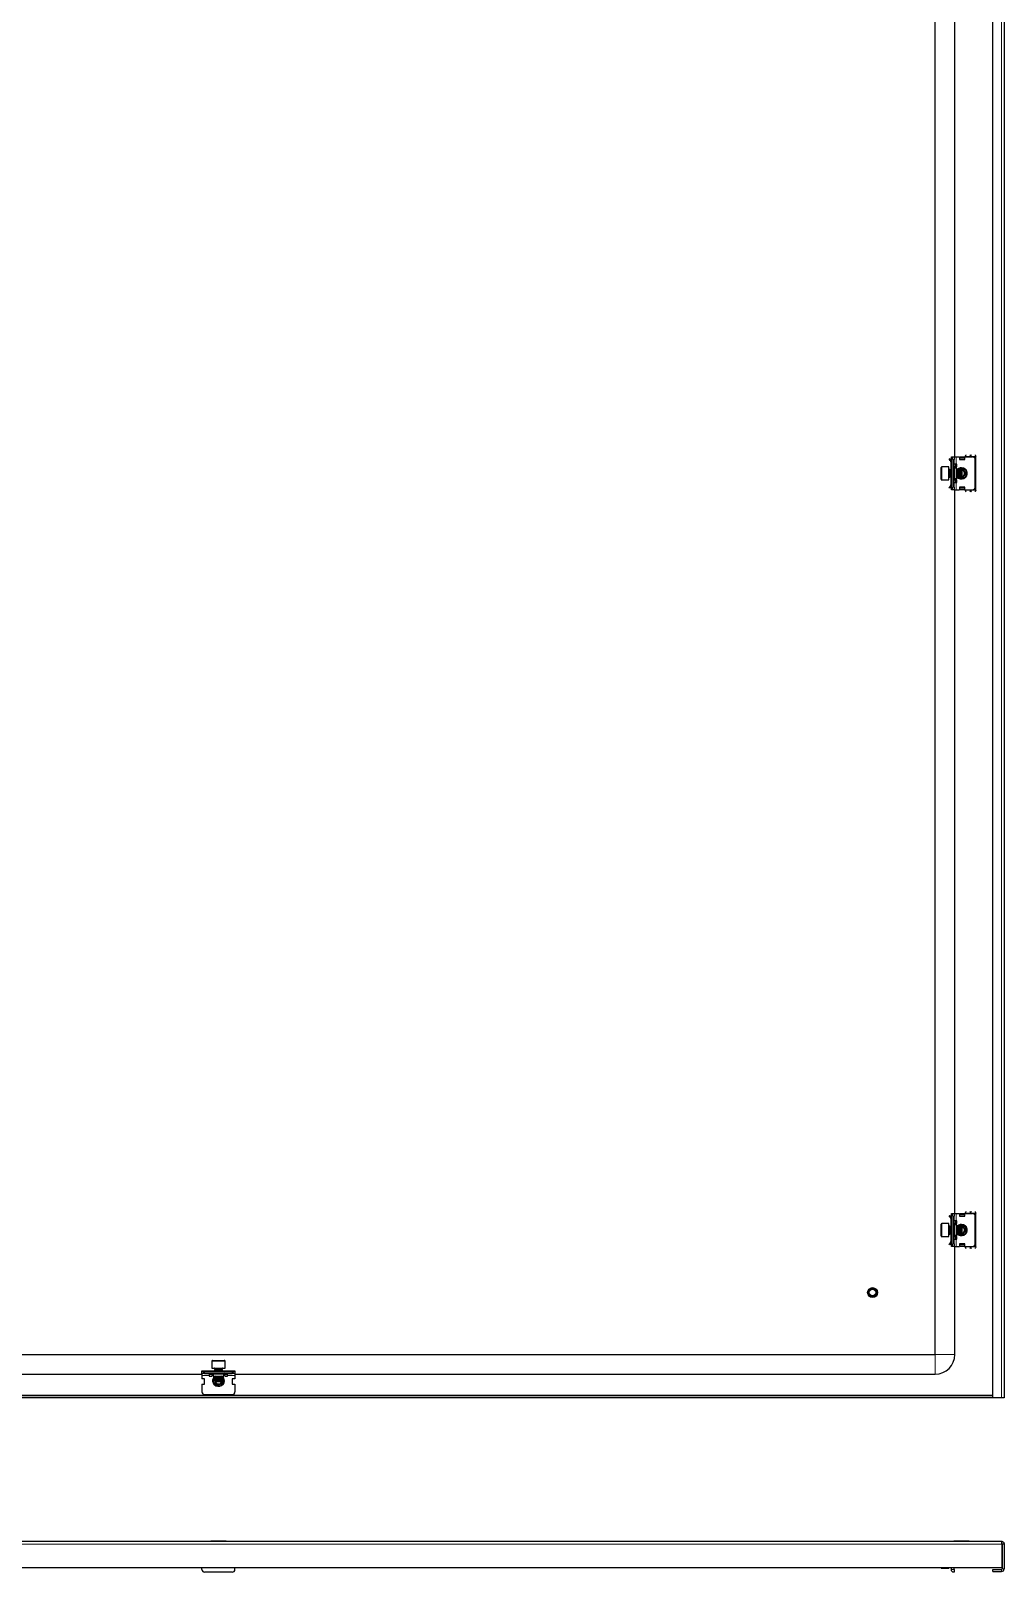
# Model space of a CAD drawing. Header units: millimetres. Extents: x -918 to 2341, y -1151 to 1192.
# Drawn here: x 1601 to 2341, y -1151 to 21 of the extents above; entities that cross this region are included whole.
import ezdxf

# ---------------------------------------------------------------- set-up
doc = ezdxf.new("R2010")
doc.units = ezdxf.units.MM

msp = doc.modelspace()

# ---------------------------------------------------------------- linework, layer by layer
at = {"color": 7, "linetype": 'Continuous', "lineweight": 25}
for p, q in [((2332.55, -1018.06), (2332.55, 936.94)), ((2341.05, 936.94), (2341.05, -1018.06)), ((2288.55, -985.06), (2288.55, 903.94)), ((2303.55, -303.06), (2303.55, 221.94)), ((2299.48, -304.42), (2299.13, -304.78)), ((2300.46, -305.4), (2299.48, -304.42)), ((2300.84, -304.35), (2301.05, -304.15)), ((2301.05, -303.06), (2303.05, -303.06)), ((2301.05, -303.33), (2301.05, -303.06)), ((2301.05, -327.79), (2301.05, -303.33)), ((2303.05, -303.06), (2303.05, -305.06)), ((2303.05, -303.06), (2304.55, -303.06)), ((2304.55, -303.06), (2307.05, -303.06)), ((2307.05, -303.06), (2307.05, -305.06)), ((2307.3, -303.44), (2307.8, -303.09)), ((2307.8, -303.44), (2307.3, -303.79)), ((2307.3, -303.79), (2307.3, -303.44)), ((2307.3, -304.71), (2307.3, -303.79)), ((2307.8, -303.09), (2307.8, -303.44)), ((2307.8, -303.09), (2310.3, -303.09)), ((2307.8, -303.44), (2310.3, -303.44)), ((2310.3, -303.44), (2310.3, -303.09)), ((2310.3, -303.09), (2310.8, -303.44)), ((2310.8, -303.79), (2310.3, -303.44)), ((2310.8, -303.44), (2310.8, -303.79)), ((2310.8, -303.79), (2310.8, -304.71)), ((2310.85, -303.18), (2310.85, -305.06)), ((2311.05, -303.18), (2310.85, -303.18)), ((2311.05, -305.06), (2311.05, -303.06)), ((2311.05, -303.06), (2317.05, -303.06)), ((2311.55, -303.06), (2311.55, -302.81)), ((2319.55, -328.31), (2319.55, -302.81)), ((2293.05, -319.96), (2293.05, -311.16)), ((2299.05, -310.56), (2293.65, -310.56)), ((2299.05, -320.56), (2299.05, -310.56)), ((2300.11, -305.75), (2299.13, -304.78)), ((2299.66, -312.56), (2299.3, -312.56)), ((2300.05, -313.12), (2299.66, -312.56)), ((2299.66, -314.42), (2299.66, -312.56)), ((2299.66, -318.56), (2299.66, -314.42)), ((2300.43, -312.56), (2300.05, -313.12)), ((2300.05, -314.63), (2300.05, -313.12)), ((2300.05, -318.01), (2300.05, -314.63)), ((2300.11, -305.75), (2300.46, -305.4)), ((2300.66, -312.56), (2300.43, -312.56)), ((2300.43, -314.42), (2300.43, -312.56)), ((2300.43, -318.56), (2300.43, -314.42)), ((2300.55, -305.06), (2300.55, -305.46)), ((2300.55, -306.81), (2301.05, -306.81)), ((2300.55, -306.81), (2300.55, -310.31)), ((2301.05, -310.31), (2300.55, -310.31)), ((2300.55, -310.31), (2300.55, -312.56)), ((2301.05, -313.12), (2300.66, -312.56)), ((2300.66, -314.42), (2300.66, -312.56)), ((2300.66, -318.56), (2300.66, -314.42)), ((2302.05, -305.06), (2302.05, -326.06)), ((2303.05, -326.06), (2303.05, -305.06)), ((2304.55, -308.56), (2303.05, -308.56)), ((2303.37, -311.53), (2305.05, -310.56)), ((2303.55, -311.43), (2303.55, -310.31)), ((2303.55, -310.31), (2304.05, -310.31)), ((2305.05, -311.56), (2303.55, -311.56)), ((2304.05, -310.31), (2305.05, -310.31)), ((2305.05, -308.56), (2304.55, -308.56)), ((2305.05, -310.56), (2305.05, -308.56)), ((2305.05, -319.56), (2305.05, -311.56)), ((2305.43, -312.56), (2305.05, -313.12)), ((2305.66, -312.56), (2305.43, -312.56)), ((2305.43, -314.42), (2305.43, -312.56)), ((2305.43, -318.56), (2305.43, -314.42)), ((2306.05, -313.12), (2305.66, -312.56)), ((2305.66, -314.42), (2305.66, -312.56)), ((2305.66, -318.56), (2305.66, -314.42)), ((2306.43, -312.56), (2306.05, -313.12)), ((2306.05, -314.63), (2306.05, -313.12)), ((2306.05, -318.01), (2306.05, -314.63)), ((2306.66, -312.56), (2306.43, -312.56)), ((2306.43, -314.42), (2306.43, -312.56)), ((2306.43, -318.56), (2306.43, -314.42)), ((2307.05, -313.12), (2306.66, -312.56)), ((2306.66, -314.42), (2306.66, -312.56)), ((2306.66, -318.56), (2306.66, -314.42)), ((2306.97, -313.01), (2307.22, -312.87)), ((2307.05, -305.06), (2311.05, -305.06)), ((2307.43, -312.56), (2307.05, -313.12)), ((2307.05, -314.63), (2307.05, -313.12)), ((2307.05, -318.01), (2307.05, -314.63)), ((2307.3, -305.06), (2307.3, -304.71)), ((2307.66, -312.56), (2307.43, -312.56)), ((2307.43, -314.42), (2307.43, -312.56)), ((2307.43, -318.56), (2307.43, -314.42)), ((2308.05, -313.12), (2307.66, -312.56)), ((2307.66, -314.42), (2307.66, -312.56)), ((2307.66, -318.56), (2307.66, -314.42)), ((2308.25, -312.82), (2307.88, -312.88)), ((2308.43, -312.56), (2308.05, -313.12)), ((2308.05, -314.63), (2308.05, -313.12)), ((2308.05, -318.01), (2308.05, -314.63)), ((2308.49, -312.56), (2308.43, -312.56)), ((2308.43, -314.42), (2308.43, -312.56)), ((2308.43, -318.56), (2308.43, -314.42)), ((2309.05, -313.12), (2308.49, -312.56)), ((2308.49, -318.56), (2308.49, -312.56)), ((2309.57, -313), (2308.74, -312.81)), ((2309.05, -318.01), (2309.05, -313.12)), ((2310.8, -304.71), (2310.8, -305.06)), ((2319.05, -326.06), (2319.05, -305.06)), ((2293.65, -320.56), (2299.05, -320.56)), ((2300.11, -325.37), (2299.13, -326.35)), ((2299.48, -326.7), (2299.13, -326.35)), ((2299.3, -318.56), (2299.66, -318.56)), ((2300.46, -325.73), (2299.48, -326.7)), ((2299.66, -318.56), (2300.05, -318.01)), ((2300.05, -318.01), (2300.43, -318.56)), ((2300.11, -325.37), (2300.46, -325.73)), ((2300.43, -318.56), (2300.66, -318.56)), ((2300.55, -318.56), (2300.55, -320.81)), ((2300.55, -320.81), (2300.55, -324.31)), ((2300.55, -320.81), (2301.05, -320.81)), ((2300.55, -324.31), (2301.05, -324.31)), ((2300.55, -326.06), (2300.55, -325.6)), ((2300.66, -318.56), (2301.05, -318.01)), ((2301.05, -326.98), (2300.84, -326.77)), ((2301.05, -328.06), (2301.05, -327.79)), ((2303.05, -322.56), (2304.55, -322.56)), ((2303.05, -326.06), (2303.05, -328.06)), ((2305.05, -320.56), (2303.37, -319.59)), ((2303.55, -319.56), (2305.05, -319.56)), ((2303.55, -320.81), (2303.55, -319.7)), ((2304.05, -320.81), (2303.55, -320.81)), ((2305.05, -320.81), (2304.05, -320.81)), ((2304.55, -322.56), (2305.05, -322.56)), ((2305.05, -318.01), (2305.43, -318.56)), ((2305.05, -322.56), (2305.05, -320.56)), ((2305.43, -318.56), (2305.66, -318.56)), ((2305.66, -318.56), (2306.05, -318.01)), ((2306.05, -318.01), (2306.43, -318.56)), ((2306.43, -318.56), (2306.66, -318.56)), ((2306.66, -318.56), (2307.05, -318.01)), ((2307.22, -318.25), (2306.97, -318.11)), ((2307.05, -318.01), (2307.43, -318.56)), ((2311.05, -326.06), (2307.05, -326.06)), ((2307.05, -326.06), (2307.05, -328.06)), ((2307.3, -326.42), (2307.3, -326.06)), ((2307.3, -327.33), (2307.3, -326.42)), ((2307.3, -327.33), (2307.8, -327.68)), ((2307.3, -327.68), (2307.3, -327.33)), ((2307.8, -328.04), (2307.3, -327.68)), ((2307.43, -318.56), (2307.66, -318.56)), ((2307.66, -318.56), (2308.05, -318.01)), ((2310.3, -327.68), (2307.8, -327.68)), ((2307.8, -327.68), (2307.8, -328.04)), ((2308.05, -318.01), (2308.43, -318.56)), ((2308.43, -318.56), (2308.49, -318.56)), ((2308.49, -318.56), (2309.05, -318.01)), ((2310.3, -327.68), (2310.8, -327.33)), ((2310.3, -328.04), (2310.3, -327.68)), ((2310.8, -327.68), (2310.3, -328.04)), ((2310.8, -326.06), (2310.8, -326.42)), ((2310.8, -326.42), (2310.8, -327.33)), ((2310.8, -327.33), (2310.8, -327.68)), ((2310.85, -326.06), (2310.85, -327.94)), ((2310.85, -327.94), (2311.05, -327.94)), ((2311.05, -328.06), (2311.05, -326.06)), ((2303.05, -328.06), (2301.05, -328.06)), ((2303.05, -328.06), (2304.55, -328.06)), ((2303.55, -878.06), (2303.55, -328.06)), ((2304.55, -328.06), (2307.05, -328.06)), ((2310.3, -328.04), (2307.8, -328.04)), ((2311.05, -328.06), (2317.05, -328.06)), ((2311.55, -328.31), (2311.55, -328.06)), ((2301.05, -878.06), (2303.05, -878.06)), ((2301.05, -878.33), (2301.05, -878.06)), ((2301.05, -902.79), (2301.05, -878.33)), ((2303.05, -878.06), (2303.05, -880.06)), ((2303.05, -878.06), (2304.55, -878.06)), ((2304.55, -878.06), (2307.05, -878.06)), ((2307.05, -878.06), (2307.05, -880.06)), ((2307.3, -878.44), (2307.8, -878.09)), ((2307.8, -878.09), (2307.8, -878.44)), ((2307.8, -878.09), (2310.3, -878.09)), ((2310.3, -878.44), (2310.3, -878.09)), ((2310.3, -878.09), (2310.8, -878.44)), ((2310.85, -878.18), (2310.85, -880.06)), ((2311.05, -878.18), (2310.85, -878.18)), ((2311.05, -880.06), (2311.05, -878.06)), ((2311.05, -878.06), (2317.05, -878.06)), ((2311.55, -878.06), (2311.55, -877.81)), ((2319.55, -903.31), (2319.55, -877.81)), ((2293.05, -894.96), (2293.05, -886.16)), ((2299.05, -885.56), (2293.65, -885.56)), ((2299.05, -895.56), (2299.05, -885.56)), ((2299.48, -879.42), (2299.13, -879.78)), ((2300.11, -880.75), (2299.13, -879.78)), ((2299.66, -887.56), (2299.3, -887.56)), ((2300.46, -880.4), (2299.48, -879.42)), ((2300.05, -888.12), (2299.66, -887.56)), ((2299.66, -889.42), (2299.66, -887.56)), ((2299.66, -893.56), (2299.66, -889.42)), ((2300.43, -887.56), (2300.05, -888.12)), ((2300.05, -889.63), (2300.05, -888.12)), ((2300.05, -893.01), (2300.05, -889.63)), ((2300.11, -880.75), (2300.46, -880.4)), ((2300.66, -887.56), (2300.43, -887.56)), ((2300.43, -889.42), (2300.43, -887.56)), ((2300.43, -893.56), (2300.43, -889.42)), ((2300.55, -880.06), (2300.55, -880.46)), ((2300.55, -881.81), (2301.05, -881.81)), ((2300.55, -881.81), (2300.55, -885.31)), ((2301.05, -885.31), (2300.55, -885.31)), ((2300.55, -885.31), (2300.55, -887.56)), ((2301.05, -888.12), (2300.66, -887.56)), ((2300.66, -889.42), (2300.66, -887.56)), ((2300.66, -893.56), (2300.66, -889.42)), ((2300.84, -879.35), (2301.05, -879.15)), ((2302.05, -880.06), (2302.05, -901.06)), ((2303.05, -901.06), (2303.05, -880.06)), ((2304.55, -883.56), (2303.05, -883.56)), ((2303.37, -886.53), (2305.05, -885.56)), ((2303.55, -886.43), (2303.55, -885.31)), ((2303.55, -885.31), (2304.05, -885.31)), ((2305.05, -886.56), (2303.55, -886.56)), ((2304.05, -885.31), (2305.05, -885.31)), ((2305.05, -883.56), (2304.55, -883.56)), ((2305.05, -885.56), (2305.05, -883.56)), ((2305.05, -894.56), (2305.05, -886.56)), ((2305.43, -887.56), (2305.05, -888.12)), ((2305.66, -887.56), (2305.43, -887.56)), ((2305.43, -889.42), (2305.43, -887.56)), ((2305.43, -893.56), (2305.43, -889.42)), ((2306.05, -888.12), (2305.66, -887.56)), ((2305.66, -889.42), (2305.66, -887.56)), ((2305.66, -893.56), (2305.66, -889.42)), ((2306.43, -887.56), (2306.05, -888.12)), ((2306.05, -889.63), (2306.05, -888.12)), ((2306.05, -893.01), (2306.05, -889.63)), ((2306.66, -887.56), (2306.43, -887.56)), ((2306.43, -889.42), (2306.43, -887.56)), ((2306.43, -893.56), (2306.43, -889.42)), ((2307.05, -888.12), (2306.66, -887.56)), ((2306.66, -889.42), (2306.66, -887.56)), ((2306.66, -893.56), (2306.66, -889.42)), ((2306.97, -888.01), (2307.22, -887.87)), ((2307.05, -880.06), (2311.05, -880.06)), ((2307.43, -887.56), (2307.05, -888.12)), ((2307.05, -889.63), (2307.05, -888.12)), ((2307.05, -893.01), (2307.05, -889.63)), ((2307.8, -878.44), (2307.3, -878.79)), ((2307.3, -878.79), (2307.3, -878.44)), ((2307.3, -879.71), (2307.3, -878.79)), ((2307.3, -880.06), (2307.3, -879.71)), ((2307.66, -887.56), (2307.43, -887.56)), ((2307.43, -889.42), (2307.43, -887.56)), ((2307.43, -893.56), (2307.43, -889.42)), ((2308.05, -888.12), (2307.66, -887.56)), ((2307.66, -889.42), (2307.66, -887.56)), ((2307.66, -893.56), (2307.66, -889.42)), ((2307.8, -878.44), (2310.3, -878.44)), ((2308.25, -887.82), (2307.88, -887.88)), ((2308.43, -887.56), (2308.05, -888.12)), ((2308.05, -889.63), (2308.05, -888.12)), ((2308.05, -893.01), (2308.05, -889.63)), ((2308.49, -887.56), (2308.43, -887.56)), ((2308.43, -889.42), (2308.43, -887.56)), ((2308.43, -893.56), (2308.43, -889.42)), ((2309.05, -888.12), (2308.49, -887.56)), ((2308.49, -893.56), (2308.49, -887.56)), ((2309.57, -888), (2308.74, -887.81)), ((2309.05, -893.01), (2309.05, -888.12)), ((2310.8, -878.79), (2310.3, -878.44)), ((2310.8, -878.44), (2310.8, -878.79)), ((2310.8, -878.79), (2310.8, -879.71)), ((2310.8, -879.71), (2310.8, -880.06)), ((2319.05, -901.06), (2319.05, -880.06)), ((2293.65, -895.56), (2299.05, -895.56)), ((2300.11, -900.37), (2299.13, -901.35)), ((2299.48, -901.7), (2299.13, -901.35)), ((2299.3, -893.56), (2299.66, -893.56)), ((2300.46, -900.73), (2299.48, -901.7)), ((2299.66, -893.56), (2300.05, -893.01)), ((2300.05, -893.01), (2300.43, -893.56)), ((2300.11, -900.37), (2300.46, -900.73)), ((2300.43, -893.56), (2300.66, -893.56)), ((2300.55, -893.56), (2300.55, -895.81)), ((2300.55, -895.81), (2300.55, -899.31)), ((2300.55, -895.81), (2301.05, -895.81)), ((2300.55, -899.31), (2301.05, -899.31)), ((2300.55, -901.06), (2300.55, -900.6)), ((2300.66, -893.56), (2301.05, -893.01)), ((2301.05, -901.98), (2300.84, -901.77)), ((2303.05, -897.56), (2304.55, -897.56)), ((2303.05, -901.06), (2303.05, -903.06)), ((2305.05, -895.56), (2303.37, -894.59)), ((2303.55, -894.56), (2305.05, -894.56)), ((2303.55, -895.81), (2303.55, -894.7)), ((2304.05, -895.81), (2303.55, -895.81)), ((2305.05, -895.81), (2304.05, -895.81)), ((2304.55, -897.56), (2305.05, -897.56)), ((2305.05, -893.01), (2305.43, -893.56)), ((2305.05, -897.56), (2305.05, -895.56)), ((2305.43, -893.56), (2305.66, -893.56)), ((2305.66, -893.56), (2306.05, -893.01)), ((2306.05, -893.01), (2306.43, -893.56)), ((2306.43, -893.56), (2306.66, -893.56)), ((2306.66, -893.56), (2307.05, -893.01)), ((2307.22, -893.25), (2306.97, -893.11)), ((2307.05, -893.01), (2307.43, -893.56)), ((2311.05, -901.06), (2307.05, -901.06)), ((2307.05, -901.06), (2307.05, -903.06)), ((2307.3, -901.42), (2307.3, -901.06)), ((2307.3, -902.33), (2307.3, -901.42)), ((2307.43, -893.56), (2307.66, -893.56)), ((2307.66, -893.56), (2308.05, -893.01)), ((2308.05, -893.01), (2308.43, -893.56)), ((2308.43, -893.56), (2308.49, -893.56)), ((2308.49, -893.56), (2309.05, -893.01)), ((2310.8, -901.06), (2310.8, -901.42)), ((2310.8, -901.42), (2310.8, -902.33)), ((2310.85, -901.06), (2310.85, -902.94)), ((2311.05, -903.06), (2311.05, -901.06)), ((2301.05, -903.06), (2301.05, -902.79)), ((2303.05, -903.06), (2301.05, -903.06)), ((2303.05, -903.06), (2304.55, -903.06)), ((2303.55, -985.06), (2303.55, -903.06)), ((2304.55, -903.06), (2307.05, -903.06)), ((2307.3, -902.68), (2307.3, -902.33)), ((2307.3, -902.33), (2307.8, -902.68)), ((2307.8, -903.04), (2307.3, -902.68)), ((2307.8, -902.68), (2307.8, -903.04)), ((2310.3, -902.68), (2307.8, -902.68)), ((2310.3, -903.04), (2307.8, -903.04)), ((2310.3, -902.68), (2310.8, -902.33)), ((2310.3, -903.04), (2310.3, -902.68)), ((2310.8, -902.68), (2310.3, -903.04)), ((2310.8, -902.33), (2310.8, -902.68)), ((2310.85, -902.94), (2311.05, -902.94)), ((2311.05, -903.06), (2317.05, -903.06)), ((2311.55, -903.31), (2311.55, -903.06)), ((1199.55, -985.06), (2288.55, -985.06)), ((1739.05, -990.16), (1739.05, -995.56)), ((1739.65, -989.56), (1748.11, -989.56)), ((1748.11, -989.56), (1748.45, -989.56)), ((1749.05, -995.56), (1749.05, -990.16)), ((1199.55, -1000.06), (1731.55, -1000.06)), ((1731.55, -999.56), (1731.55, -997.56)), ((1731.55, -997.56), (1731.81, -997.56)), ((1733.55, -999.56), (1731.55, -999.56)), ((1731.55, -999.56), (1731.55, -1001.06)), ((1731.55, -1001.06), (1731.55, -1003.56)), ((1733.55, -1003.56), (1731.55, -1003.56)), ((1731.81, -997.56), (1756.28, -997.56)), ((1754.55, -998.56), (1733.55, -998.56)), ((1733.55, -999.56), (1754.55, -999.56)), ((1733.55, -1007.56), (1733.55, -1003.56)), ((1737.05, -999.56), (1737.05, -1001.06)), ((1737.05, -1000.06), (1739.91, -1000.06)), ((1737.05, -1001.06), (1737.05, -1001.56)), ((1737.05, -1001.56), (1739.05, -1001.56)), ((1739.05, -995.56), (1748.67, -995.56)), ((1739.05, -1001.56), (1740.01, -999.89)), ((1740.05, -1000.06), (1740.05, -1001.56)), ((1740.05, -1001.56), (1748.05, -1001.56)), ((1741.05, -995.81), (1741.05, -996.17)), ((1741.05, -996.17), (1741.6, -996.56)), ((1741.05, -996.17), (1742.9, -996.17)), ((1741.6, -996.56), (1741.05, -996.95)), ((1741.05, -996.95), (1741.05, -997.17)), ((1741.05, -996.95), (1742.9, -996.95)), ((1741.05, -997.17), (1741.6, -997.56)), ((1741.05, -997.17), (1742.9, -997.17)), ((1741.6, -1001.56), (1741.05, -1001.95)), ((1741.05, -1001.95), (1741.05, -1002.17)), ((1741.05, -1001.95), (1742.9, -1001.95)), ((1741.05, -1002.17), (1741.6, -1002.56)), ((1741.05, -1002.17), (1742.9, -1002.17)), ((1741.6, -1002.56), (1741.05, -1002.95)), ((1741.05, -1002.95), (1741.05, -1003.17)), ((1741.05, -1002.95), (1742.9, -1002.95)), ((1741.05, -1003.17), (1741.6, -1003.56)), ((1741.05, -1003.17), (1742.9, -1003.17)), ((1741.6, -1003.56), (1741.05, -1003.95)), ((1741.05, -1003.95), (1741.05, -1004.17)), ((1741.05, -1003.95), (1742.9, -1003.95)), ((1741.05, -1004.17), (1741.6, -1004.56)), ((1741.05, -1004.17), (1742.9, -1004.17)), ((1741.6, -1004.56), (1741.05, -1004.95)), ((1741.05, -1004.95), (1741.05, -1005.01)), ((1741.05, -1004.95), (1742.9, -1004.95)), ((1741.05, -1005.01), (1741.6, -1005.56)), ((1741.05, -1005.01), (1746.82, -1005.01)), ((1741.29, -1005.25), (1741.48, -1006.08)), ((1741.37, -1004.4), (1741.3, -1004.77)), ((1741.36, -1003.73), (1741.49, -1003.49)), ((1741.6, -996.56), (1743.11, -996.56)), ((1741.6, -1002.56), (1743.11, -1002.56)), ((1741.6, -1003.56), (1743.11, -1003.56)), ((1741.6, -1004.56), (1743.11, -1004.56)), ((1741.6, -1005.56), (1746.31, -1005.56)), ((1742.9, -996.17), (1747.05, -996.17)), ((1742.9, -996.95), (1747.05, -996.95)), ((1742.9, -997.17), (1747.05, -997.17)), ((1742.9, -1001.95), (1747.05, -1001.95)), ((1742.9, -1002.17), (1747.05, -1002.17)), ((1742.9, -1002.95), (1747.05, -1002.95)), ((1742.9, -1003.17), (1747.05, -1003.17)), ((1742.9, -1003.95), (1747.05, -1003.95)), ((1742.9, -1004.17), (1747.05, -1004.17)), ((1742.9, -1004.95), (1747.05, -1004.95)), ((1743.11, -996.56), (1746.49, -996.56)), ((1743.11, -1002.56), (1746.49, -1002.56)), ((1743.11, -1003.56), (1746.49, -1003.56)), ((1743.11, -1004.56), (1746.49, -1004.56)), ((1746.31, -1005.56), (1746.49, -1005.56)), ((1746.49, -996.56), (1747.05, -996.17)), ((1747.05, -996.95), (1746.49, -996.56)), ((1746.49, -997.56), (1747.05, -997.17)), ((1747.05, -1001.95), (1746.49, -1001.56)), ((1746.49, -1002.56), (1747.05, -1002.17)), ((1747.05, -1002.95), (1746.49, -1002.56)), ((1746.49, -1003.56), (1747.05, -1003.17)), ((1747.05, -1003.95), (1746.49, -1003.56)), ((1746.49, -1004.56), (1747.05, -1004.17)), ((1747.05, -1004.95), (1746.49, -1004.56)), ((1746.49, -1005.56), (1747.05, -1005.01)), ((1746.6, -1003.49), (1746.74, -1003.73)), ((1746.82, -1005.01), (1747.05, -1005.01)), ((1747.05, -996.17), (1747.05, -995.81)), ((1747.05, -997.17), (1747.05, -996.95)), ((1747.05, -1002.17), (1747.05, -1001.95)), ((1747.05, -1003.17), (1747.05, -1002.95)), ((1747.05, -1004.17), (1747.05, -1003.95)), ((1747.05, -1005.01), (1747.05, -1004.95)), ((1748.05, -1001.56), (1748.05, -1000.06)), ((1748.08, -999.89), (1749.05, -1001.56)), ((1748.18, -1000.06), (1751.05, -1000.06)), ((1748.67, -995.56), (1749.05, -995.56)), ((1749.05, -1001.56), (1751.05, -1001.56)), ((1751.05, -1001.06), (1751.05, -999.56)), ((1751.05, -1001.56), (1751.05, -1001.06)), ((1756.55, -999.56), (1754.55, -999.56)), ((1754.55, -1003.56), (1754.55, -1007.56)), ((1756.55, -1003.56), (1754.55, -1003.56)), ((1756.28, -997.56), (1756.55, -997.56)), ((1756.55, -997.56), (1756.55, -999.56)), ((1756.55, -999.56), (1756.55, -1001.06)), ((1756.55, -1000.06), (2288.55, -1000.06)), ((1756.55, -1001.06), (1756.55, -1003.56)), ((2332.55, -1016.56), (1155.55, -1016.56)), ((2332.55, -1018.06), (1155.55, -1018.06)), ((1731.55, -1007.56), (1733.55, -1007.56)), ((1731.55, -1007.56), (1731.55, -1013.56)), ((1733.55, -1015.56), (1754.55, -1015.56)), ((1754.55, -1007.56), (1756.55, -1007.56)), ((1756.55, -1007.56), (1756.55, -1013.56)), ((2338.95, -1018.06), (2332.55, -1018.06)), ((2341.05, -1018.06), (2338.95, -1018.06)), ((1149.15, -1127.03), (2338.95, -1127.03)), ((1738.26, -1126.73), (1738.26, -1127.03)), ((1738.26, -1126.73), (1749.83, -1126.73)), ((1749.83, -1127.03), (1749.83, -1126.73)), ((2302.76, -1126.73), (2302.76, -1127.03)), ((2302.76, -1126.73), (2313.92, -1126.73)), ((2313.92, -1126.73), (2314.33, -1126.73)), ((2314.33, -1127.03), (2314.33, -1126.73)), ((2339.29, -1128.65), (2339.35, -1129.13)), ((2339.35, -1129.13), (2339.35, -1147.03)), ((2341.05, -1129.13), (2339.55, -1129.13)), ((2339.55, -1129.13), (2339.55, -1147.93)), ((2341.05, -1129.13), (2341.05, -1147.93)), ((1148.75, -1147.03), (2339.35, -1147.03)), ((1731.55, -1148.53), (1731.55, -1147.03)), ((1756.55, -1148.53), (1756.55, -1147.03)), ((2293.65, -1147.53), (2299.05, -1147.53)), ((2299.05, -1147.53), (2299.05, -1147.03)), ((2300.55, -1147.53), (2301.05, -1147.53)), ((2301.05, -1148.53), (2301.05, -1147.03)), ((2303.05, -1148.53), (2303.05, -1147.03)), ((1754.55, -1150.53), (1733.55, -1150.53)), ((2301.05, -1149.53), (2301.05, -1148.53)), ((2301.05, -1149.53), (2302.05, -1150.53)), ((2303.05, -1150.53), (2302.05, -1150.53)), ((2303.05, -1148.53), (2303.05, -1150.53)), ((2332.55, -1150.03), (2332.55, -1148.53)), ((2332.55, -1148.53), (2338.95, -1148.53)), ((2332.55, -1150.03), (2338.95, -1150.03))]:
    msp.add_line(p, q, dxfattribs=at)
at = {"color": 8, "linetype": 'Continuous', "lineweight": 18}
for p, q in [((2338.95, 936.94), (2338.95, -1018.06)), ((2301.05, -304.56), (2300.84, -304.35)), ((2304.55, -308.56), (2304.55, -303.06)), ((2311.55, -302.81), (2315.55, -302.81)), ((2319.55, -302.81), (2315.55, -302.81)), ((2293.65, -310.56), (2293.65, -320.56)), ((2299.3, -312.56), (2299.3, -318.33)), ((2301.05, -305.06), (2300.55, -305.06)), ((2303.05, -305.06), (2302.05, -305.06)), ((2303.55, -311.56), (2303.55, -319.56)), ((2304.05, -310.31), (2304.05, -308.56)), ((2310.8, -304.71), (2307.3, -304.71)), ((2299.3, -318.33), (2299.3, -318.56)), ((2301.05, -326.06), (2300.55, -326.06)), ((2301.05, -326.56), (2300.84, -326.77)), ((2302.05, -326.06), (2303.05, -326.06)), ((2304.05, -322.56), (2304.05, -320.81)), ((2304.55, -328.06), (2304.55, -322.56)), ((2307.3, -326.42), (2310.8, -326.42)), ((2315.55, -328.31), (2311.55, -328.31)), ((2319.55, -328.31), (2315.55, -328.31)), ((2304.55, -883.56), (2304.55, -878.06)), ((2311.55, -877.81), (2315.55, -877.81)), ((2319.55, -877.81), (2315.55, -877.81)), ((2293.65, -885.56), (2293.65, -895.56)), ((2299.3, -887.56), (2299.3, -893.33)), ((2301.05, -880.06), (2300.55, -880.06)), ((2301.05, -879.56), (2300.84, -879.35)), ((2303.05, -880.06), (2302.05, -880.06)), ((2303.55, -886.56), (2303.55, -894.56)), ((2304.05, -885.31), (2304.05, -883.56)), ((2310.8, -879.71), (2307.3, -879.71)), ((2299.3, -893.33), (2299.3, -893.56)), ((2301.05, -901.06), (2300.55, -901.06)), ((2301.05, -901.56), (2300.84, -901.77)), ((2302.05, -901.06), (2303.05, -901.06)), ((2304.05, -897.56), (2304.05, -895.81)), ((2304.55, -903.06), (2304.55, -897.56)), ((2307.3, -901.42), (2310.8, -901.42)), ((2315.55, -903.31), (2311.55, -903.31)), ((2319.55, -903.31), (2315.55, -903.31)), ((1748.67, -990.16), (1739.05, -990.16)), ((1749.05, -990.16), (1748.67, -990.16)), ((2288.55, -985.06), (2303.55, -985.06)), ((2288.55, -985.06), (2288.55, -1000.06)), ((1731.55, -1001.06), (1737.05, -1001.06)), ((1733.55, -998.56), (1733.55, -999.56)), ((1748.05, -1000.06), (1740.05, -1000.06)), ((1747.05, -995.81), (1741.05, -995.81)), ((1751.05, -1001.06), (1756.55, -1001.06)), ((1754.55, -999.56), (1754.55, -998.56)), ((2332.55, -1015.96), (1155.55, -1015.96)), ((1148.75, -1129.13), (2339.35, -1129.13)), ((2293.65, -1147.03), (2293.65, -1147.53)), ((2301.05, -1148.53), (2303.05, -1148.53)), ((2338.95, -1148.53), (2338.95, -1150.03)), ((2339.55, -1147.93), (2341.05, -1147.93))]:
    msp.add_line(p, q, dxfattribs=at)
at = {"color": 7, "linetype": 'Continuous', "lineweight": 25, "flags": 128}
for points in [[(2307.88, -318.24), (2308.01, -318.27), (2308.25, -318.31)], [(2307.88, -893.24), (2308.01, -893.27), (2308.25, -893.31)], [(1746.79, -1004.77), (1746.75, -1004.53), (1746.72, -1004.4)]]:
    msp.add_lwpolyline(points, dxfattribs=at)
at = {"color": 7, "linetype": 'Continuous', "lineweight": 25}
for radius in [3.75, 3, 2.5]:
    msp.add_circle((2241.05, -938.06), radius, dxfattribs=at)
for centre, radius, start, end in [((2301.55, -305.06), 1, 135, 180), ((2300.05, -305.06), 2, 0, 60), ((2317.05, -305.06), 2, 0, 90), ((2293.65, -311.16), 0.6, 90, 180), ((2299.3, -312.31), 0.25, 180, 270), ((2303.55, -311.06), 0.5, 180, 270), ((2308.55, -315.56), 4, 90, 134.28235), ((2308.55, -315.56), 4, 225.71765, 90), ((2308.55, -315.56), 3, 254.33161, 105.66839), ((2308.55, -315.56), 2.76, 274.01261, 68.2426), ((2308.55, -315.56), 2.45, 281.79772, 78.20228), ((2293.65, -319.96), 0.6, 180, 270), ((2299.3, -318.81), 0.25, 90, 180), ((2301.55, -326.06), 1, 180, 225), ((2300.05, -326.06), 2, 300, 0), ((2303.55, -320.06), 0.5, 90, 180), ((2317.05, -326.06), 2, 270, 0), ((2300.05, -880.06), 2, 0, 60), ((2317.05, -880.06), 2, 0, 90), ((2293.65, -886.16), 0.6, 90, 180), ((2299.3, -887.31), 0.25, 180, 270), ((2301.55, -880.06), 1, 135, 180), ((2303.55, -886.06), 0.5, 180, 270), ((2308.55, -890.56), 4, 90, 134.28235), ((2308.55, -890.56), 4, 225.71765, 90), ((2308.55, -890.56), 3, 254.33161, 105.66839), ((2308.55, -890.56), 2.76, 274.01261, 68.2426), ((2308.55, -890.56), 2.45, 281.79772, 78.20228), ((2293.65, -894.96), 0.6, 180, 270), ((2299.3, -893.81), 0.25, 90, 180), ((2301.55, -901.06), 1, 180, 225), ((2300.05, -901.06), 2, 300, 0), ((2303.55, -895.06), 0.5, 90, 180), ((2317.05, -901.06), 2, 270, 0), ((1739.65, -990.16), 0.6, 90, 180), ((1748.45, -990.16), 0.6, 0, 90), ((2288.55, -985.06), 15, 270, 0), ((1733.55, -996.56), 2, 210, 270), ((1739.55, -1000.06), 0.5, 0, 90), ((1744.05, -1005.06), 4, 135.71765, 0), ((1740.8, -995.81), 0.25, 0, 90), ((1744.05, -1005.06), 3, 164.33161, 15.66839), ((1744.05, -1005.06), 2.76, 201.7574, 355.98739), ((1744.05, -1005.06), 2.45, 191.79772, 291.7574), ((1744.05, -1005.06), 2.45, 291.7574, 348.20228), ((1744.05, -1005.06), 4, 0, 44.28235), ((1747.3, -995.81), 0.25, 90, 180), ((1748.55, -1000.06), 0.5, 90, 180), ((1754.55, -996.56), 2, 270, 330), ((1733.55, -1013.56), 2, 180, 270), ((1754.55, -1013.56), 2, 270, 0), ((2293.65, -1146.93), 0.6, 189.59407, 270), ((1733.55, -1148.53), 2, 180, 270), ((1754.55, -1148.53), 2, 270, 0), ((2338.95, -1147.93), 2.1, 270, 0), ((2338.95, -1147.93), 0.6, 270, 0)]:
    msp.add_arc(centre, radius, start, end, dxfattribs=at)
at = {"color": 8, "linetype": 'Continuous', "lineweight": 18}
for centre, start, end in [((2308.55, -315.56), 218.94244, 90), ((2308.55, -315.56), 90, 141.05756), ((2308.55, -890.56), 218.94244, 90), ((2308.55, -890.56), 90, 141.05756), ((1744.05, -1005.06), 128.94244, 0), ((1744.05, -1005.06), 0, 51.05756)]:
    msp.add_arc(centre, 4.5, start, end, dxfattribs=at)
at = {"color": 7, "linetype": 'Continuous', "lineweight": 25}
for points, knots in [([(2311.55, -302.81), (2311.59, -302.69), (2311.69, -302.45), (2311.83, -302.1), (2311.97, -301.77), (2312.07, -301.58), (2312.12, -301.49)], [0, 0, 0, 0, 0.24745446, 0.50207987, 0.74953432, 1, 1, 1, 1]), ([(2314.97, -301.5), (2315.05, -301.66), (2315.23, -302), (2315.42, -302.49), (2315.53, -302.77), (2315.55, -302.81)], [0, 0, 0, 0, 0.4154826, 0.9171518, 1, 1, 1, 1]), ([(2315.55, -302.81), (2315.64, -302.57), (2315.83, -302.08), (2316.02, -301.69), (2316.12, -301.49)], [0, 0, 0, 0, 0.5020654, 1, 1, 1, 1]), ([(2318.97, -301.5), (2319.05, -301.66), (2319.23, -302), (2319.42, -302.49), (2319.53, -302.77), (2319.55, -302.81)], [0, 0, 0, 0, 0.4154826, 0.9171518, 1, 1, 1, 1]), ([(2300.55, -306.81), (2300.52, -306.62), (2300.49, -306.33), (2300.31, -305.98), (2300.17, -305.83), (2300.11, -305.75)], [0, 0, 0, 0, 0.4850424, 0.7384039, 1, 1, 1, 1]), ([(2301.05, -306.81), (2301.02, -306.57), (2300.97, -306.09), (2300.68, -305.63), (2300.49, -305.43), (2300.46, -305.4)], [0, 0, 0, 0, 0.4618628, 0.9237257, 1, 1, 1, 1]), ([(2300.11, -325.37), (2300.23, -325.22), (2300.41, -324.99), (2300.53, -324.62), (2300.54, -324.41), (2300.55, -324.31)], [0, 0, 0, 0, 0.4850424, 0.7384039, 1, 1, 1, 1]), ([(2300.46, -325.73), (2300.61, -325.54), (2300.92, -325.16), (2301.04, -324.63), (2301.04, -324.35), (2301.05, -324.31)], [0, 0, 0, 0, 0.4618628, 0.9237257, 1, 1, 1, 1]), ([(2312.12, -329.62), (2312.04, -329.47), (2311.86, -329.12), (2311.67, -328.63), (2311.56, -328.35), (2311.55, -328.31)], [0, 0, 0, 0, 0.4154826, 0.9171518, 1, 1, 1, 1]), ([(2315.55, -328.31), (2315.45, -328.56), (2315.26, -329.04), (2315.07, -329.44), (2314.97, -329.63)], [0, 0, 0, 0, 0.5020654, 1, 1, 1, 1]), ([(2316.12, -329.62), (2316.04, -329.47), (2315.86, -329.12), (2315.67, -328.63), (2315.56, -328.35), (2315.55, -328.31)], [0, 0, 0, 0, 0.4154826, 0.9171518, 1, 1, 1, 1]), ([(2319.55, -328.31), (2319.45, -328.56), (2319.26, -329.04), (2319.07, -329.44), (2318.97, -329.63)], [0, 0, 0, 0, 0.5020654, 1, 1, 1, 1]), ([(2311.55, -877.81), (2311.59, -877.69), (2311.69, -877.45), (2311.83, -877.1), (2311.97, -876.77), (2312.07, -876.58), (2312.12, -876.49)], [0, 0, 0, 0, 0.24745446, 0.50207987, 0.74953432, 1, 1, 1, 1]), ([(2314.97, -876.5), (2315.05, -876.66), (2315.23, -877), (2315.42, -877.49), (2315.53, -877.77), (2315.55, -877.81)], [0, 0, 0, 0, 0.4154826, 0.9171518, 1, 1, 1, 1]), ([(2315.55, -877.81), (2315.64, -877.57), (2315.83, -877.08), (2316.02, -876.69), (2316.12, -876.49)], [0, 0, 0, 0, 0.5020654, 1, 1, 1, 1]), ([(2318.97, -876.5), (2319.05, -876.66), (2319.23, -877), (2319.42, -877.49), (2319.53, -877.77), (2319.55, -877.81)], [0, 0, 0, 0, 0.4154826, 0.9171518, 1, 1, 1, 1]), ([(2300.55, -881.81), (2300.52, -881.62), (2300.49, -881.33), (2300.31, -880.98), (2300.17, -880.83), (2300.11, -880.75)], [0, 0, 0, 0, 0.4850424, 0.7384039, 1, 1, 1, 1]), ([(2301.05, -881.81), (2301.02, -881.57), (2300.97, -881.09), (2300.68, -880.63), (2300.49, -880.43), (2300.46, -880.4)], [0, 0, 0, 0, 0.4618628, 0.9237257, 1, 1, 1, 1]), ([(2300.11, -900.37), (2300.23, -900.22), (2300.41, -899.99), (2300.53, -899.62), (2300.54, -899.41), (2300.55, -899.31)], [0, 0, 0, 0, 0.4850424, 0.7384039, 1, 1, 1, 1]), ([(2300.46, -900.73), (2300.61, -900.54), (2300.92, -900.16), (2301.04, -899.63), (2301.04, -899.35), (2301.05, -899.31)], [0, 0, 0, 0, 0.4618628, 0.9237257, 1, 1, 1, 1]), ([(2312.12, -904.62), (2312.04, -904.47), (2311.86, -904.12), (2311.67, -903.63), (2311.56, -903.35), (2311.55, -903.31)], [0, 0, 0, 0, 0.4154826, 0.9171518, 1, 1, 1, 1]), ([(2315.55, -903.31), (2315.45, -903.56), (2315.26, -904.04), (2315.07, -904.44), (2314.97, -904.63)], [0, 0, 0, 0, 0.5020654, 1, 1, 1, 1]), ([(2316.12, -904.62), (2316.04, -904.47), (2315.86, -904.12), (2315.67, -903.63), (2315.56, -903.35), (2315.55, -903.31)], [0, 0, 0, 0, 0.4154826, 0.9171518, 1, 1, 1, 1]), ([(2319.55, -903.31), (2319.45, -903.56), (2319.26, -904.04), (2319.07, -904.44), (2318.97, -904.63)], [0, 0, 0, 0, 0.5020654, 1, 1, 1, 1]), ([(2338.95, -1127.03), (2339.22, -1127.03), (2339.49, -1127.08), (2340, -1127.29), (2340.23, -1127.45), (2340.63, -1127.84), (2340.78, -1128.07), (2340.99, -1128.58), (2341.05, -1128.85), (2341.05, -1129.13)], [0, 0, 0, 0, 0.25, 0.25, 0.5, 0.5, 0.75, 0.75, 1, 1, 1, 1]), ([(2339.35, -1129.13), (2339.31, -1128.85), (2339.28, -1128.58), (2339.21, -1128.07), (2339.18, -1127.84), (2339.11, -1127.45), (2339.08, -1127.29), (2339.01, -1127.08), (2338.98, -1127.03), (2338.95, -1127.03)], [0, 0, 0, 0, 0.25, 0.25, 0.5, 0.5, 0.75, 0.75, 1, 1, 1, 1]), ([(2339.29, -1128.65), (2339.32, -1128.67), (2339.48, -1128.77), (2339.52, -1128.97), (2339.55, -1129.13)], [0, 0, 0, 0, 0.2077128, 1, 1, 1, 1]), ([(2300.55, -1147.53), (2300.52, -1147.43), (2300.49, -1147.27), (2300.35, -1147.11), (2300.27, -1147.04), (2300.25, -1147.03)], [0, 0, 0, 0, 0.6029704, 0.9179315, 1, 1, 1, 1]), ([(2301.05, -1147.53), (2301.03, -1147.43), (2300.99, -1147.27), (2300.74, -1147.1), (2300.64, -1147.03)], [0, 0, 0, 0, 0.5741301, 1, 1, 1, 1])]:
    msp.add_open_spline(points, degree=3, knots=knots, dxfattribs=at)

doc.saveas('drawing.dxf')
